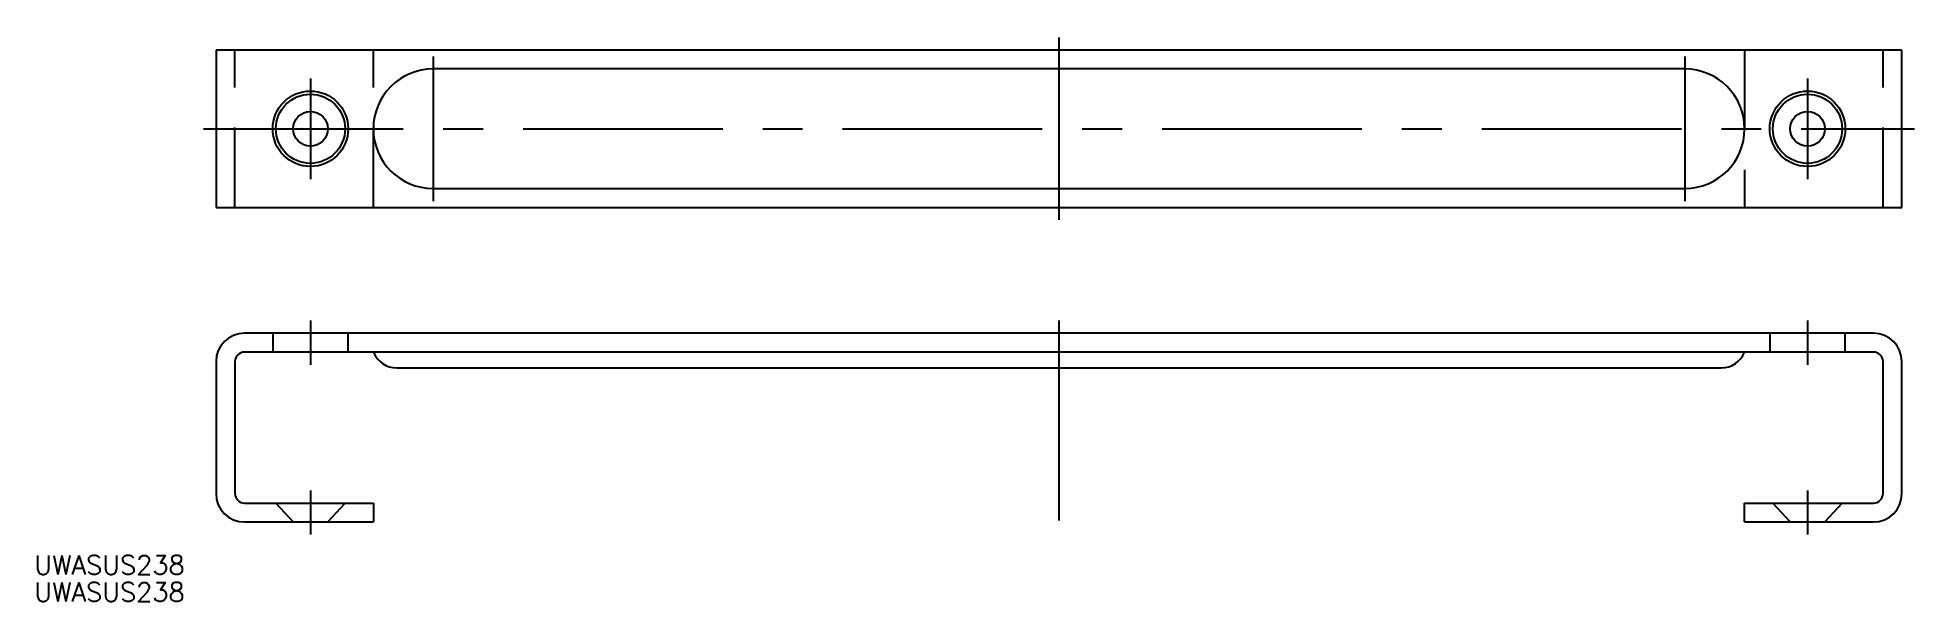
# Model space of a CAD drawing. Extents: x -162 to 136, y -75 to 14.
import ezdxf

# ---------------------------------------------------------------- set-up
doc = ezdxf.new("R2010")
doc.units = 0
doc.linetypes.add('CENTER', pattern=[50.8, 31.75, -6.35, 6.35, -6.35])
doc.linetypes.add('DASHED', pattern=[19.05, 12.7, -6.35])
doc.layers.get('0').update_dxf_attribs({"linetype": 'CONTINUOUS'})
doc.layers.add('CENTER', color=1, linetype='CENTER')
doc.styles.get("Standard").update_dxf_attribs({"font": 'txt.shx', "height": 3, "bigfont": 'bigfont.shx'})

msp = doc.modelspace()

# ---------------------------------------------------------------- linework, layer by layer
at = {"color": 7, "linetype": 'CONTINUOUS'}
for p, q in [((134, 12.5), (-134, 12.5)), ((-134, 12.5), (-134, -12.5)), ((134, -12.5), (134, 12.5)), ((99.5, 9.5), (-99.5, 9.5)), ((-99.5, -9.5), (99.5, -9.5)), ((-134, -12.5), (134, -12.5)), ((129.5, -32.5), (-129.5, -32.5)), ((129.5, -35.5), (-129.5, -35.5)), ((-134, -37), (-134, -58)), ((-131, -37), (-131, -58)), ((-105.29, -38), (105.29, -38)), ((131, -58), (131, -37)), ((134, -58), (133.99, -36.77)), ((-129.5, -59.5), (-109, -59.5)), ((-109, -59.5), (-109, -62.5)), ((109, -59.5), (129.5, -59.5)), ((109, -62.5), (109, -59.5)), ((-129.5, -62.5), (-109, -62.5)), ((109, -62.5), (129.5, -62.5))]:
    msp.add_line(p, q, dxfattribs=at)
at = {"color": 3, "linetype": 'DASHED'}
for p, q in [((-131, -12.5), (-131, 12.5)), ((-109, -12.5), (-109, 12.5)), ((109, 12.5), (109, -12.5)), ((131, -12.5), (131, 12.5)), ((-125, -32.5), (-125, -35.5)), ((-113, -35.5), (-113, -32.5)), ((113, -32.5), (113, -35.5)), ((125, -35.5), (125, -32.5)), ((-124.5, -59.5), (-121.75, -62.5)), ((-116.25, -62.5), (-113.5, -59.5)), ((116.25, -62.5), (113.5, -59.5)), ((124.5, -59.5), (121.75, -62.5))]:
    msp.add_line(p, q, dxfattribs=at)
at = {"color": 7, "linetype": 'CONTINUOUS'}
for centre, radius in [((-119, 0), 6), ((119, 0), 6), ((-119, 0), 5.5), ((119, 0), 5.5), ((-119, 0), 2.75), ((119, 0), 2.75)]:
    msp.add_circle(centre, radius, dxfattribs=at)
for centre, radius, start, end in [((-99.5, 0), 9.5, 90, 270), ((99.5, 0), 9.5, 270, 90), ((-129.5, -37), 4.5, 90, 180), ((129.5, -37), 4.5, 0, 90), ((-129.5, -37), 1.5, 90, 180), ((-105.29, -34), 4, 202.0243, 270), ((105.29, -34), 4, 270, 337.9757), ((129.5, -37), 1.5, 0, 90), ((-129.5, -58), 4.5, 180, 270), ((-129.5, -58), 1.5, 180, 270), ((129.5, -58), 1.5, 270, 0), ((129.5, -58), 4.5, 270, 0)]:
    msp.add_arc(centre, radius, start, end, dxfattribs=at)
at = {"layer": 'CENTER', "color": 1, "linetype": 'CENTER'}
for p, q in [((0, 14.5), (0, -14.5)), ((-99.5, 11.5), (-99.5, -11.5)), ((99.5, 11.5), (99.5, -11.5)), ((-119, 8), (-119, -8)), ((119, 8), (119, -8)), ((-136, 0), (136, 0)), ((-119, -30.5), (-119, -37.5)), ((0, -30.5), (0, -64.5)), ((119, -30.5), (119, -37.5)), ((-119, -57.5), (-119, -64.5)), ((119, -57.5), (119, -64.5))]:
    msp.add_line(p, q, dxfattribs=at)

# ---------------------------------------------------------------- texts
at = {"color": 7, "linetype": 'CONTINUOUS'}
for p in [(-162.9, -70.83), (-162.9, -75.14)]:
    msp.add_text('UWASUS238', height=3, dxfattribs=at).set_placement(p)

doc.saveas('drawing.dxf')
